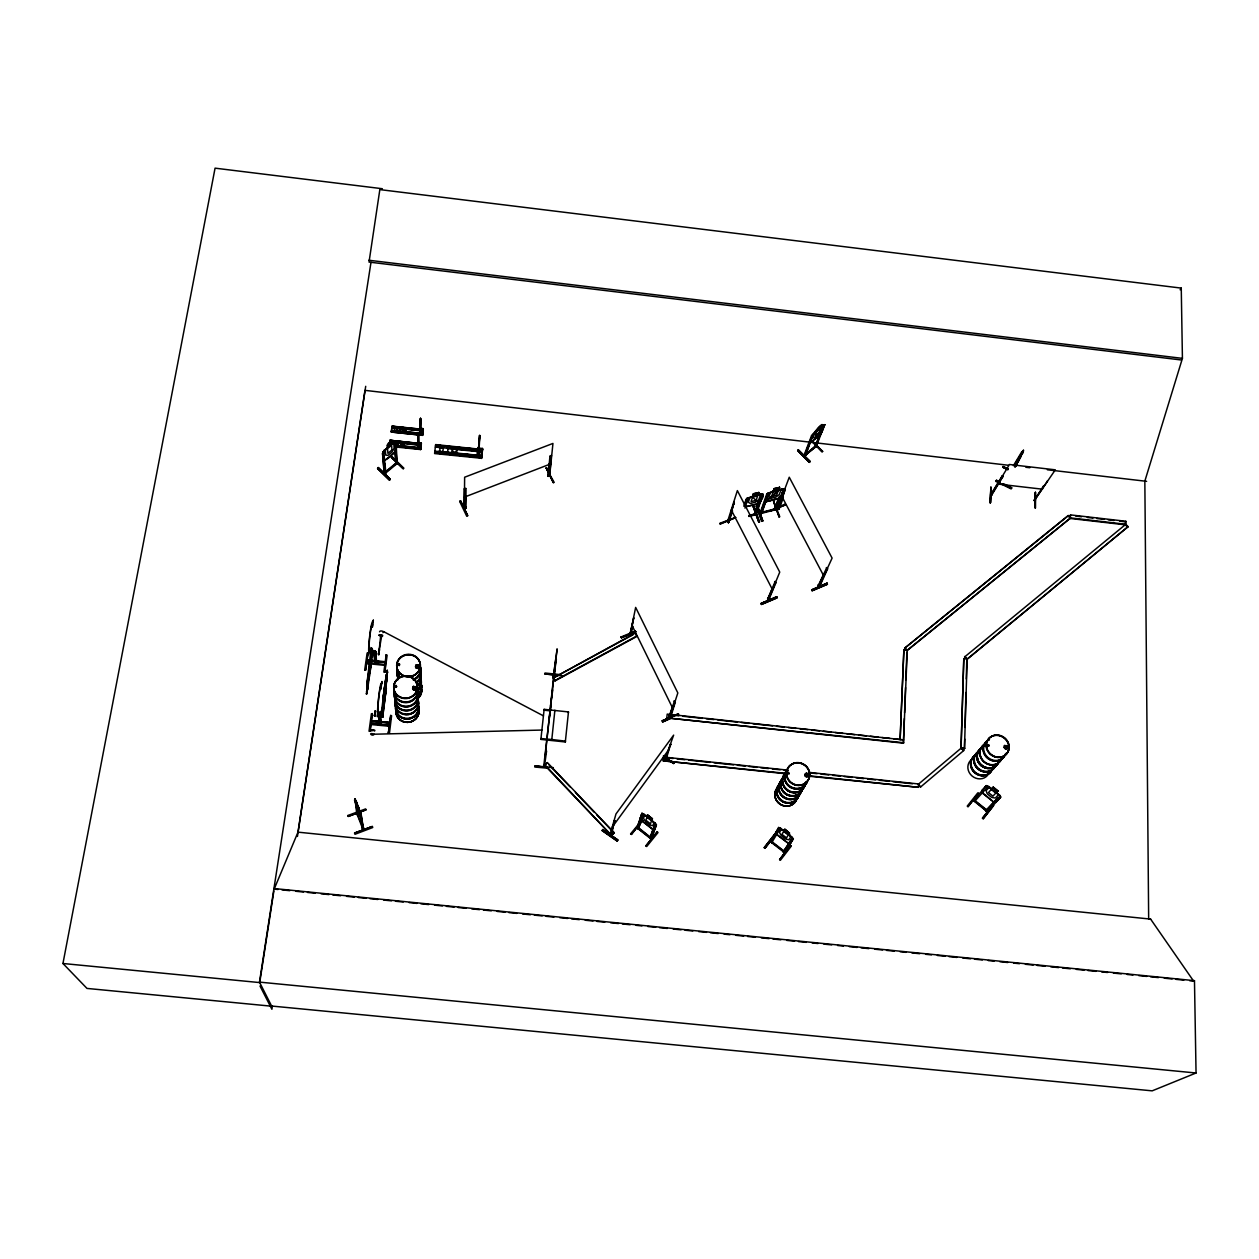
<?xml version="1.0" encoding="UTF-8"?>
<svg xmlns="http://www.w3.org/2000/svg" width="1259" height="1259" viewBox="0 0 1259 1259"><rect width="100%" height="100%" fill="white"/><g stroke="black" fill="none" stroke-linecap="round" stroke-linejoin="round"><path stroke-width="1.5" d="M1068.23 515.513L904.639 648.212L906.936 650.73L1070.087 518.472L1070.512 514.9L1125.798 521.257L1125.373 524.83L1070.087 518.472L1068.23 515.513L1070.496 517.905L1125.814 524.263L1128.095 526.655L966.802 659.574L966.283 678.963M1070.087 518.472L1070.512 514.9M465.783 488.287L464.303 488.87L463.989 508.274L465.861 507.471L464.319 508.856L464.634 477.224L552.953 443.436L549.648 475.776L548.232 476.327L549.192 463.642M1046.701 481.615L1047.472 481.158L1034.237 500.626L1055.325 469.827L1009.435 464.492L990.644 495.59L991.321 494.818M465.987 507.55C465.83 509.911 465.295 505.111 465.767 507.692M465.405 507.629L465.72 495.763M465.767 508.368L466.035 488.822L464.303 488.87M478.467 446.693L478.389 455.286L479.49 435.346L478.735 455.317L479.852 435.394L478.845 446.725M1035.008 508.007L1035.417 492.238L1035.291 507.66M1035.417 492.238L1035.465 508.007M669.961 717.142L669.253 715.442M370.933 724.523L389.299 726.27M371.043 723.673L389.393 725.562M1002.195 475.902L1002.951 476.531L1002.195 475.902L990.565 494.913L991.903 494.866M366.637 663.524L384.798 665.366M366.715 662.297L384.924 664.547M989.952 502.829L990.927 487.107L990.628 502.498M990.329 502.813L990.896 487.107L990.424 502.876M991.148 494.944L991.73 494.142M476.941 455.176L476.846 457.064L477.775 447.968L482.527 448.472L482.433 450.502M477.775 447.968L477.68 449.62L482.433 450.124L482.527 448.472M423.008 430.452L422.52 431.27L422.583 430.31L422.489 431.223L421.214 430.185L391.832 427.777M419.656 444.569L419.719 445.277M481.835 449.982L481.505 454.546L481.835 449.982L482.055 451.902M481.567 458.465L481.709 455.664L456.466 453.051M1128.095 526.655L967.148 659.087L963.796 658.725L961.042 748.381L964.457 748.743L964.709 739.049M965.008 727.419L965.921 692.529M964.457 748.743L967.148 659.087L964.835 656.568L967.148 659.087M389.409 725.467L371.012 723.311L389.424 725.357M420.537 445.324L420.868 447.024L421.277 442.932L418.098 442.586L421.23 443.325M421.198 430.767L393.768 428.107L421.387 430.295L421.12 431.05L421.277 430.263M963.749 750.537L920.581 787.001L918.22 784.373L961.388 747.94L963.749 750.537L961.042 748.381L963.796 658.725M419.892 426.486L420.412 418.303M421.025 420.695L420.679 433.127M809.128 776.236L918.441 787.316L918.551 783.964L809.568 772.444M420.868 445.403L420.962 444.6L420.868 445.481M423.213 430.389L422.552 431.223L422.552 430.373M903.553 739.883L667.223 714.105L666.782 717.882L903.427 743.188L904.355 718.559M904.576 712.751L905.536 687.556M905.835 679.797L906.858 652.666M903.427 743.188L907.251 650.242L904.953 647.708M903.883 649.864L900.122 739.505L903.883 649.864L907.251 650.242L1070.496 517.905M481.599 451.005L481.552 452.249L481.693 450.911M482.244 451.037L482.04 452.06M417.925 440.083L418.633 432.655L418.743 434.701L400.63 432.026L419.074 433.851M418.224 436.354L418.381 432.64L418.696 447.386L418.759 434.087M481.457 451.855L481.363 451.1M420.427 433.112L420.632 418.287L420.742 420.364M389.487 445.607L389.409 444.789M421.246 444.034L389.991 440.288L421.372 443.624L421.136 445.418L389.755 442.129L389.944 440.335L389.267 445.702M391.329 431.459L422.662 434.843L391.329 431.601L391.533 430.232L422.835 433.537L422.615 435.362L391.281 432.057L392.005 426.109L421.387 429.209M421.293 429.87L391.99 426.297L423.323 429.524L422.631 434.748L422.646 433.474L419.42 433.537M479.238 451.383C479.616 451.052 479.852 451.855 480.891 451.163M482.213 451.446L435.378 447.102M420.632 449.605L420.868 447.779L404.249 446.032M421.246 444.632L389.802 441.563M422.977 430.657L391.927 427.084M434.701 452.721L481.646 457.631L482.543 449.51L435.63 444.584L434.685 452.642L434.607 453.555L481.583 458.292M371.72 651.832L371.153 647.913L366.762 685.038L370.256 661.998L369.375 667.034M420.427 418.46L420.081 427.242M386.733 681.953L386.765 679.262L385.962 687.666M785.789 773.766L663.194 760.845L663.619 757.037L788.165 770.178M367.455 686.029L367.597 686.265M482.26 452.028L482.323 451.367M479.522 451.43L479.632 451.163M369.343 676.539L369.627 669.143L366.589 694.071L366.983 686.249M463.989 507.597L465.374 506.858L466.019 508.085M384.766 687.823L384.42 695.188L385.16 691.584M389.897 441.059L421.277 444.396M391.297 432.01L422.631 435.252M367.754 683.007L368.289 679.105M385.223 685.164L385.994 677.342L384.499 694.008M420.648 449.557L396.616 447.087M420.679 449.148L396.711 446.41M420.774 448.534L417.484 447.386M420.805 448.141L396.79 445.466M421.309 443.955L420.648 449.007L420.616 448.125M422.741 434.308L419.499 433.851M434.811 451.95L434.874 451.131L481.819 456.057L481.756 456.875L456.34 454.106M435.551 445.592L482.543 449.605M435.598 445.072L480.545 449.636M548.688 473.463L546.154 467.797L553.441 482.59M553.094 768.73L553.173 767.88M553.22 767.628L534.949 765.928L534.823 767.046L547.618 768.195M421.198 445.119L389.786 441.516M543.762 766.762C542.818 763.316 546.249 764.858 544.376 766.999L546.579 751.009M553.252 676.602L553.456 674.887L554.228 675.265M544.612 765.299L543.715 765.346L544.549 765.236C545.635 767.66 542.959 766.039 544.58 766.149M553.378 676.555L554.259 674.336L554.007 676.618M556.21 660.597L555.738 658.976L553.991 676.791M550.214 456.498L551.426 455.412L549.963 455.994L548.058 476.406L549.632 474.501L548.106 475.886L549.585 475.21L553.299 482.716L554.165 482.37L546.201 468.08M559.358 675.438L544.895 673.958L545.005 673.014L559.326 674.525M548.232 476.327L549.553 475.996L551.426 455.412M544.14 709.336L540.882 739.395L565.322 741.976L568.47 711.933L544.14 709.336L544.03 710.186L549.632 710.784M544.974 758.217L554.857 665.35M540.882 739.395L540.992 738.561L551.804 739.489L554.889 710.249M383.082 697.769L386.151 676.004L383.082 697.769L383.775 702.302L383.318 697.643M481.505 454.546L481.772 452.17M481.709 455.664L456.372 453.602M481.977 452.422L482.244 450.03M363.269 828.217C360.641 828.611 364.827 826.297 363.82 829.901L361.223 815.659M363.82 829.351L362.812 829.382M356.801 812.936L363.804 829.02M357.477 814.778C358.154 813.818 357.131 815.092 358.217 814.809L355.117 799.827L356.769 813.66M544.895 673.958L562.82 675.784M418.13 443.467L417.469 448.66L417.437 447.795M420.065 428.359L423.244 428.705L420.065 428.359L420.05 429.476L423.229 429.807L423.244 428.705M420.113 429.256L419.452 434.418L419.467 433.143M422.52 431.16L422.709 429.681L422.851 432.781M420.6 446.992L421.025 443.955M422.568 432.75L422.993 429.712L423.04 431.207M390.92 715.71L388.449 732.801L389.456 733.194L391.596 715.773L390.668 715.411L388.401 732.801M388.433 733.1L390.762 715.442M403.793 447.244L404.469 442.035M378.093 714.955L379.022 712.279L380.391 713.035L380.155 715.159L378.093 714.955L380.202 714.782M379.022 712.279L379.636 720.589M379.541 712.326L379.368 714.923L378.77 714.231L379.62 720.762M378.377 714.734L379.62 724.413L379.667 722.509M379.636 724.224L379.62 722.823M385.128 682.708L381.446 712.122L382.248 709.824M385.773 682.771L382.107 712.185L385.175 683.259M380.91 724.35L381.288 722.981M381.32 724.208L380.029 713.161L381.131 724.193M382.862 717.189L381.949 717.189L386.324 688.075L382.626 716.717C380.328 717.3 385.191 713.176 382.264 710.957L382.201 714.939M386.324 688.075L382.689 717.284L381.209 711.524L381.933 717.095M392.666 444.128L393.123 440.666L392.682 444.317M370.052 731.322L372.286 713.617L370.052 731.322L369.029 731.211L371.389 713.79L372.286 713.617M374.411 715.222L375.497 710.926L375.04 716.151M374.521 716.103L374.977 710.863M374.93 715.285L375.497 710.926M986.002 810.875L998.135 797.655L999.819 798.237L998.497 797.183L985.797 810.513L987.308 811.819L973.49 799.89L975.08 801.149M988.189 810.859L986.757 809.553M986.474 785.679L973.254 800.74L974.261 799.528C977.897 802.014 970.925 801.731 974.261 799.528M553.22 676.351L554.29 675.878M553.268 678.034L635.15 633.12L636.818 636.456L555.046 680.914L553.268 678.034L633.324 634.552M553.362 676.728L557.123 648.857L543.699 766.7M384.436 697.171L387.426 672.243M384.64 697.203L385.411 691.427M554.165 675.092L556.368 659.039M550.576 705.607L552.748 689.916M384.876 672.212L383.853 672.101L386.198 654.79L384.861 672.196L387.142 655.184L386.198 654.79M387.583 672.385L387.221 670.26L385.049 690.609L386.34 678.129M386.592 678.05L387.3 671.818M548.877 721.58L551.017 706.205M555.046 680.914L553.331 677.547M375.182 651.328L374.899 653.248L374.316 652.492L375.103 650.635L375.686 653.5L373.64 653.279L373.892 651.202L374.395 653.185M373.892 652.933L374.301 651.407M374.82 652.555L375.103 650.635M375.56 651.721L376.504 663.462M374.269 651.58L375.213 663.509L375.481 661.62M374.065 651.753L375.119 663.257M376.709 663.304L375.717 651.926M380.69 635.622L379.195 650.085L381.713 635.685L380.69 635.527L381.634 635.59M379.384 649.455L378.88 654.664L378.865 649.408M378.377 654.601L378.975 650.352M543.715 765.346L544.738 764.606L611.559 835.472L544.691 765.33L547.366 762.592L614.282 832.718L611.559 835.472M364.685 670.04L367.14 653.028L368.084 652.839L365.692 670.15L364.685 670.04L365.551 670.056L367.958 652.854M371.814 650.226C371.2 643.412 374.726 656.285 371.909 653.437L369.564 671M371.735 653.547C369.564 655.184 374.301 655.64 371.751 655.719M366.385 694.039L367.958 688.138M366.589 694.071L367.203 688.327M371.909 653.5L367.423 688.091M784.089 850.832C780.973 853.02 788.449 853.193 784.027 850.691M272.369 1006.098L271.897 1009.262L260.015 986.017M783.775 850.848L772.428 842.035C767.203 841.815 775.088 842.523 770.886 840.65M278.082 889.499L274.163 889.106L297.99 832.152L364.984 390.353L1008.365 465.248M297.454 836.432L365.708 386.308M1181.272 359.98L369.029 262.077L379.84 189.605L1181.257 288.106L1182.421 358.374L1144.84 481.127L1148.664 918.897L1150.616 919.101L1193.626 981.123L1194.476 980.667L1196.05 1072.998L1152.174 1090.845L271.614 1006.035M382.358 188.724L215.069 168.155L62.95 963.497L86.997 988.425L271.708 1006.209L259.48 982.114L273.943 888.524L1194.476 980.667M273.864 891.01L259.716 982.587L62.95 963.497M370.996 262.313L273.943 888.524M1007.263 747.264L1007.027 748.082M987.591 745.47L988.944 745.013M989.023 745.438L988.551 746.288M389.991 440.288L421.356 443.687M396.648 446.489L420.726 448.881M568.328 712.783L568.47 711.933M650.053 837.66L651.501 838.714M565.322 741.976L565.464 741.158L551.804 739.489M636.991 827.446C640.17 830.547 637.668 825.18 636.865 827.808L641.634 814.589L642.971 815.627L638.376 829.114L637.825 826.958M638.47 829.067L638.675 828.202M385.191 662.454L366.998 660.377L385.16 662.234M385.301 661.746L367.172 659.747M760.436 513.814L761.569 513.53L768.368 494.394L766.684 494.236L760.027 513.168L776.457 508.904L776.142 509.722L774.222 509.517L778.817 497.384M481.646 457.631L434.67 452.862L477.791 456.875M367.061 660.503L385.207 662.376M756.329 513.94L754.692 515.151L754.393 514.317M754.11 514.553L756.14 513.42M805.571 774.474L805.681 775.544M807.727 775.497L807.601 775.749M788.04 772.538L787.945 773.467M787.977 773.152L788.732 772.522L787.835 773.231M384.876 686.816L384.467 694.008M367.486 682.693L368.037 680.002M367.172 683.055L368.179 678.318M621.49 637.825L621.112 637.007L621.49 637.825L635.968 631.766M629.232 634.583L630.082 636.283L633.781 617.728L629.862 634.505L630.649 635.653M630.255 634.001L630.177 635.858M630.554 635.701L630.004 633.907M630.554 635.889L632.789 626.321M602.636 829.838L617.886 840.068L602.746 829.571L617.886 840.068L617.256 841.106L602.117 830.594L602.762 829.539M385.946 676.13L386.497 674.682L386.938 679.451M386.135 676.146L386.497 674.682M416.241 666.562L417.201 665.633M401.243 444.159L401.999 443.089M398.206 664.658L398.835 665.145L398.521 663.949M399.213 664.107L398.961 665.114M396.176 686.423L395.232 685.935M396.302 686.297L395.845 685.588M396.727 686.391L396.207 687.257M398.3 664.862L398.442 664.075M611.166 833.238L610.001 834.859L615.981 813.959L673.659 735.114L664.768 759.822M611.182 832.939L610.631 835.063L611.827 833.143M367.376 689.586L367.754 688.106M611.559 833.962L614.675 820.632L610.82 834.969M1020.388 455.915L1020.687 455.05L1020.561 455.994M370.823 649.691L371.909 650.242M372.129 648.621L371.122 648.448M372.79 654.145L371.987 654.066M547.98 475.823L548.169 474.989M374.191 715.647L375.245 715.741M662.58 721.958L671.535 717.976L662.58 721.974L662.25 720.793L671.236 717.394M728.316 520.219L728.552 521.918M728.426 522.737L734.154 502.231L728.426 522.737L728.394 521.793M728.426 521.132L728.473 520.392M732.549 510.824L728.882 522.186M666.782 717.882L903.726 742.747M670.512 717.473L675.328 702.207L674.604 700.759L669.08 716.371L669.945 717.724M631.31 834.371L642.531 820.443M641.996 820.034L630.586 833.883L631.467 834.261M669.725 715.899L672.841 706.236M669.882 716.025L669.332 715.804M1023.111 451.084L1023.425 450.218L1018.311 461.486M735.634 517.449L719.723 523.335L720.148 524.153L735.492 517.669M655.01 829.004L652.823 829.539L641.508 820.679L640.375 817.799L641.933 813.314L643.884 814.195M637.101 828.107L642.09 813.456M743.817 506.228L746.083 499.367L747.578 498.989M744.573 505.048L746.823 498.391L752.63 496.345L753.386 493.78L758.909 492.584L753.386 493.78M746.996 498.375L744.73 504.717L745.706 506.842L758.406 503.663C760.106 502.058 766.29 494.378 761.569 493.937L758.091 494.992M638.234 828.957L642.971 815.627M744.919 508.101L747.767 499.524L746.083 499.367M663.194 760.845L786.009 773.356M752.52 497.179L751.041 501.601L756.108 500.327L757.619 495.904L752.536 497.211M753.527 493.811L752.788 496.376L749.797 497.856L748.318 502.278L750.411 503.474L755.463 502.215L758.815 499.65L760.342 495.228L757.887 495.102L758.862 492.411M666.483 758.233L664.941 759.303L665.964 757.887M664.878 759.665L670.622 744.116L666.31 758.752M652.256 818.68L651.737 820.522L652.43 818.759L647.551 814.935L646.984 816.556M666.279 758.941L666.53 758.5M647.551 814.935L647.016 816.886L641.933 813.314M647.693 815.108L647.142 816.729L644.514 815.36L643.506 818.366L645.505 821.545L650.006 825.086L652.886 825.715L653.94 822.741L651.69 820.301M753.26 506.732L758.752 521.997L753.26 506.732L754.157 506.511L759.649 521.761L758.752 521.997M757.824 494.944L758.642 492.537M762.844 520.738L757.304 505.488L762.624 521.053L761.805 521.352L756.313 506.087L761.9 521.289M754.298 515.088L758.437 502.467M754.66 515.073L761.003 496.14L762.309 495.212M761.711 496.927L755.982 513.452M763.206 494.299L756.092 514.616M652.131 818.838L651.564 820.443L656.411 824.913L651.344 839.171L650.132 837.754M383.051 452.091C381.587 466.255 388.433 457.914 395.247 452.028L396.428 448.188L395.011 451.902L385.097 460.117M760.42 513.735L767.644 493.292M765.488 499.776L767.707 493.465L782.264 489.059L779.573 489.735L765.991 501.365L779.557 489.688L783.806 489.31L782.044 488.885M767.565 495.59L761.538 513.452C762.466 510.855 757.776 513.247 761.852 513.279M669.3 760.578L673.644 763.536L663.336 756.014L673.77 763.222M645.883 845.906L657.308 831.727L657.985 832.592L646.685 846.536L645.883 845.906L657.277 831.711M774.222 488.697L773.278 491.23L774.065 488.665L779.573 487.438L774.065 488.665M654.412 825.4L656.159 825.951L654.412 825.4L649.88 838.101L650.462 836.936L651.139 838.557M650.274 837.534L654.822 824.897M656.254 824.802L654.727 829.02L652.854 829.24M650.982 838.998L656.38 824.645M770.382 511.044L785.569 504.812L785.144 504.009L770.524 510.666M779.305 487.406L778.424 489.798L783.869 489.436M779.51 487.28L778.487 489.971L780.91 490.081L779.29 494.519L775.906 497.1L770.87 498.391L768.856 497.195L770.429 492.757L773.419 491.278M779.636 496.203L774.773 510.037M774.804 510.115L774.741 508.589L776.268 508.368M774.238 509.423L776.095 508.416M775.922 509.832L783.554 489.216M765.299 499.839L766.149 501.743L778.754 498.501L781.461 495.684L783.743 489.137M798.175 450.045L810.119 461.439L809.285 462.399L797.624 450.517L809.317 462.336M784.687 490.79L778.566 508.054M779.274 508.416C778.235 509.801 778.518 506.559 778.66 507.314M778.33 507.975L779.022 509.281L783.35 497.62M773.514 501.617L779.053 516.536M785.569 504.812L770.335 510.855M814.825 446.426L803.903 455.727L811.536 435.693L823.779 425.038L821.167 427.163M822.017 424.503L820.868 427.226L822.694 426.565L820.884 431.255L814.368 437.943L813.109 437.597C811.882 433.206 827.745 419.105 818.082 427.934L812.606 434.544L804.312 456.136L815.832 445.954L823.591 425.872L815.029 447.354L816.367 446.253M804.942 455.333L804.438 456.026L816.241 446.363L804.894 455.27M805.524 455.128L812.858 434.591M805.461 455.302L813.062 435.205L811.536 435.693M805.524 455.365L805.146 453.995M821.01 427.368L822.143 424.629M815.029 447.354L819.672 434.072M1018.987 458.906L1019.538 457.473M798.316 449.715L810.119 461.439M822.127 431.617L824.724 424.645L816.178 446.52C817.17 442.9 813.298 448.267 816.446 445.812M761.003 603.628L776.661 596.766L761.003 603.628L761.443 604.462L776.945 597.899L776.598 597.112M761.16 603.313L776.63 597.254M767.628 599.19L775.182 581.406L775.906 582.775L768.494 600.464L767.565 598.891L769.029 600.244L767.801 598.371L769.202 599.284M768.163 598.576L772.507 588.095M389.487 480.183L377.558 468.505L389.503 480.12L390.211 479.585L378.219 467.53L390.18 479.175L378.188 467.892M768.494 599.583L779.746 572.105L737.365 490.601L727.576 521.478L728.347 522.579L728.347 521.163M1015.761 465.169L1019.507 458.15L1015.635 465.594M1021.836 454.153L1022.418 452.721M776.646 596.735L776.929 597.915L761.443 604.446M418.696 447.386L418.067 438.179M418.334 441.61L418.145 440.87M774.379 509.47L775.056 509.439M761.648 513.404L761.49 512.004L762.01 512.806M754.928 514.49L754.346 513.877L755.778 513.42M755.904 514.726L748.885 516.473M664.894 759.146L665.696 757.918M1021.269 455.538L1018.909 459.598M811.677 589.92L827.179 583.122L811.677 589.92L812.118 590.754L827.431 584.255L812.134 590.739M1008.05 469.355L1002.825 467.073L1007.908 469.56M1003.093 466.538L1008.176 468.993L1003.093 466.522L1002.731 467.262L1007.798 469.749M819.609 586.568L827.588 568.895L826.848 567.526L818.287 585.482M823.748 574.293L818.979 585.199M818.948 585.01C816.461 584.727 822.174 586.6 818.57 584.868M819.058 585.167L818.397 584.695M819.121 585.891L819.074 586.788M1016.548 463.91L1018.5 459.708M1005.123 746.43L1007.373 746.965M1004.965 747.5L1005.485 746.367M767.817 598.403L768.73 598.198L767.707 599.158M768.981 600.024L768.242 598.733M987.607 745.234L988.63 745.627L987.811 745.391M987.339 744.824L987.324 745.69M1021.222 455.616L1023.299 451.383M669.3 715.679L669.961 717M1004.95 484.447L1011.732 487.831L1011.15 488.933L995.869 481.426L996.467 480.277L999.851 481.977M1014.691 465.893L1019.585 456.828L1014.864 465.972M1021.883 451.603L1013.385 465.751M1016.548 463.658L1018.562 459.488M1021.332 454.955L1016.926 463.69L1021.317 455.9M1021.663 454.058L1023.362 451.021M996.467 480.277L999.788 482.071M1035.417 499.949L1034.331 500.578M1015.494 466.16L1017.036 463.107M996.168 480.812L999.63 482.339M1011.449 488.319L1003.014 484.007M1011.701 487.878L1003.187 483.739M789.173 773.75L788.103 772.176M371.012 649.644L371.012 650.179M1015.321 464.713L1016.784 461.959M617.256 841.091L602.164 830.515M1019.633 457.253L1015.478 465.893M1014.549 465.421L1016.894 461.581L1014.723 465.5M765.11 847.999L776 834.15L775.04 833.788L764.182 847.653L764.984 848.283L775.969 834.135M793.076 838.95C788.59 834.906 790.432 832.781 784.813 829.162L783.759 830.893L778.629 827.493L770.492 841.878M770.429 841.956L778.786 827.635M771.987 842.051L771.861 842.838M771.704 842.712L779.463 829.775L777.732 829.225L779.463 829.775M378.487 713.381L380.171 713.554M382.358 709.95L381.461 710.265L382.327 710.469M363.174 828.202L362.419 827.793M414.966 689.413L415.738 687.981M413.267 687.855L414.62 687.084M783.885 831.066L784.955 829.335M416.162 666.168L416.32 665.759A11.709 10.969 -5.2 0 1 418.397 667.632M785.616 830.248L788.575 832.529M394.838 685.998L395.735 685.887M991.321 494.913L1002.967 475.981M991.305 495.684L1002.951 476.531M397.813 664.327L399.402 663.902L399.402 665.444M1014.502 464.807L1023.583 450.297M1015.745 464.193L1023.457 451.462M788.48 834.623L789.55 832.907M1022.229 453.681L1022.733 452.862M1014.943 466.9L1019.318 459.142M1015.116 466.995L1017.146 463.658M375.245 661.951L375.056 658.394M401.322 443.86L403.305 443.357M783.46 851.95L783.366 851.761C787.111 844.758 795.295 837.739 791.014 839.517M783.397 852.028L791.392 839.013M779.604 859.629L790.621 845.481L779.604 859.629L780.407 860.259L791.187 846.253L790.683 845.56M779.777 859.409L790.589 845.78M784.955 852.107L783.476 851.304L785.333 851.871M790.51 843.042L793.186 838.793M784.955 852.343L793.359 838.903L792.037 837.141M384.294 450.155L382.909 452.186M394.319 441.878L396.097 441.5L394.366 441.736L384.357 450.25L383.192 452.217L383.727 458.906M819.735 434.969L822.127 431.381L819.924 435.11L810.387 442.664L819.924 435.11M544.014 764.481L543.62 766.825M1043.695 485.628L1034.158 500.484L1035.527 499.902M1180.124 289.806L1181.257 288.106M459.677 501.538L460.574 500.783L467.656 515.907L466.759 516.269L459.708 501.491L460.542 500.799L467.656 515.513L460.353 501.224M673.644 763.536L674.194 762.749L671.173 760.735M614.675 820.632L613.7 821.985L615.21 821.01M671.157 744.478L669.678 745.422M610.064 834.449L610.914 832.97M612.283 827.053L668.702 749.797M670.685 716.938L670.15 715.458M777.653 508.117L789.251 477.224L832.105 558.099L818.995 586.647L818.287 585.293M814.746 446.835L815.297 446.63M776.803 834.686L788.323 843.373M783.208 851.635L783.853 850.722M780.69 828.28L792.021 837.298M918.22 784.373L920.581 787.001M778.629 827.493L780.737 828.375M776.048 831.853L777.071 834.56L788.244 843.231L790.778 843.026L788.213 843.53M764.26 847.669L775.072 833.773M1127.655 527.206L1125.373 524.83L1125.798 521.257M996.514 792.603L998.041 790.951L993.194 787.111L991.683 788.779M985.954 810.623L986.946 809.757M993.304 787.3L991.667 789.11L986.206 785.679L988.551 786.293L999.693 795.373L996.184 792.682L997.836 790.888M982.382 818.177L993.021 804.674L993.571 805.555L983.169 818.822L982.649 817.941M983.185 818.775L993.571 805.524M996.561 801.542L993.524 801.81M996.42 801.401L1000.795 797.041L999.677 795.216M986.773 787.882L985.451 786.828L986.773 787.882L974.513 801.511M993.194 787.111L997.931 791.108M978.369 793.39L968.029 806.736L967.242 806.106L977.755 792.934L978.699 793.264L967.998 806.594M982.539 793.091L982.209 790.117L986.332 785.537M982.492 792.902L993.587 801.967L982.382 793.044L982.335 789.975M384.121 472.723L385.333 471.606L385.899 472.754L384.451 473.951L382.531 453.366L383.727 452.374L385.899 472.896M384.168 473.353L397.356 462.462M395.719 462.966L396.066 464.398L397.419 463.328L384.782 473.777M396.994 462.777L395.562 463.973M387.489 447.763L385.364 450.407L385.742 455.113L388.055 455.333L392.1 451.997L394.114 448.188L393.784 443.451L391.549 444.396L391.376 441.5C385.207 443.121 389.157 448.44 384.357 450.25M655.073 823.134L643.837 814.085M656.411 824.913L655.105 822.961M641.508 820.679L640.674 817.768M631.389 834.512L642.814 820.364M638.329 828.941L639.021 828.123L650.242 837.093M652.43 818.759L647.409 815.077M640.375 817.799L641.634 820.522L652.949 829.398M1006.775 748.161L1007.231 746.98M988.897 745.863L987.796 746.304M356.753 813.33L363.143 829.949L362.372 828.202M384.121 472.487L384.042 473.541L385.144 472.503L384.609 463.328M986.993 811.677L988 810.481L987.166 811.677M999.819 798.237L987.245 811.662L973.223 800.472M758.233 503.411L761.05 500.83M610.851 834.607L610.222 834.166M778.817 498.611L781.509 495.778L778.817 498.611L766.086 501.57L778.692 498.328L781.461 495.684M416.336 665.901L418.13 665.649M396.538 686.832L395.405 687.272L394.854 686.202M418.051 667.522L418.381 667.191A11.882 11.126 -5.2 0 0 416.304 665.256M398.395 664.012L397.734 664.815M757.084 505.85L762.702 521.116M403.557 444.852L401.322 444.616M611.669 835.079L614.282 832.718M665.743 759.429L664.894 759.46M544.706 764.921L547.366 762.592M403.148 468.379L391.25 457.174L403.163 468.789L403.887 468.191L391.958 456.561M385.443 471.826L395.531 463.454M377.574 468.521L378.251 467.514M387.142 445.245L391.376 441.5M394.508 441.862L391.691 444.191L391.502 441.641M382.956 453.775L384.152 452.784M395.924 443.058L394.728 444.034L396.113 464.256M964.488 657.056L1125.814 524.263M822.174 451.54L811.74 441.311M822.678 451.367L822.017 451.95L811.772 441.059M822.473 426.785L823.591 425.872M904.639 648.212L1067.821 516.096M773.356 491.104L767.534 493.481M746.886 498.564L761.569 493.937L763.269 494.472M396.554 462.163L397.199 463.469L395.971 441.374M396.868 462.887L396.003 449.998M384.845 473.84L384.388 473.227M805.933 774.254L806.846 773.703M403.273 468.631L391.423 456.986M413.77 687.54L414.903 687.367M415.25 689.114L414.038 689.365M397.891 664.957L399.166 665.57L399.638 664.264M416.572 665.665L417.516 665.413M555.109 680.427L636.944 635.937M396.821 462.163L395.546 463.029L396.255 463.485M662.265 720.825L678.396 713.806L674.824 715.852M675.328 702.207L674.021 701.011M775.906 582.775L774.631 581.627M827.588 568.895L826.313 567.762M621.08 636.975L635.354 631.042M621.442 637.636L635.811 631.514L621.553 637.447M629.893 635.433L630.696 635.103M735.649 517.48L720.242 523.744M734.312 503.789L734.154 502.231M785.364 488.964L778.408 509.612M465.861 508.148L464.602 508.73M464.65 508.809L465.72 508.29M546.091 468.222L546.941 467.844M464.492 497.085L550.875 463.816M359.208 809.49L358.547 807.019M361.663 820.065L356.816 806.83L362.057 820.191M355.652 803.51L354.975 798.757L360.703 813.361L357.226 804.627M355.636 800.157L358.721 807.9M363.127 829.665L360.908 815.171L362.561 828.422M372.412 826.565L354.566 833.08L372.365 826.439L354.582 833.112L354.975 834.292L372.727 827.525L372.428 826.754M347.893 815.486L365.645 808.892L365.991 809.836L348.255 816.43L347.925 815.533M358.201 814.463L356.738 812.763L357.462 814.935M357.525 815.108L355.699 801.385M374.505 731.086C376.866 729.323 367.549 729.291 371.704 730.928M1006.696 748.114L1005.39 747.815M1006.775 748.255L1005.721 748.318M787.442 773.246L788.764 773.923M806.169 774.112L807.271 774.238M807.271 776.173L807.349 776.048A11.74 11.079 31.5 0 0 806.264 773.199M1034.269 499.902L1035.354 499.965M990.739 494.85L991.714 495.007M395.389 685.463L396.192 685.447M778.88 516.93L779.777 516.709L773.577 501.318L779.038 516.835M753.401 506.354L758.988 521.887L753.433 506.637M756.313 506.102L757.21 505.866M748.869 515.466L754.283 514.065L754.471 515.041M761.821 512.271L774.395 509.029M750.506 515.482L755.746 514.128M749.058 516.001L754.471 514.601M760.216 513.703L776.032 509.627L783.035 490.648M768.368 494.394L766.684 494.236M404.045 429.004L405.571 429.35M405.052 430.987L403.525 430.641M823.654 424.913L824.724 424.645M823.701 425.164L824.865 424.771M771.122 840.744L770.398 841.689L784.687 852.784M771.893 842.287L770.492 841.232M650.525 837.062L649.849 837.581L638.581 828.737M651.108 839.061L637.023 827.918M986.159 810.041L987.78 811.221L973.648 800.094M381.981 716.654L382.815 716.796M382.941 632.648C386.198 631.813 379.478 629.768 379.541 631.798M374.253 734.217C372.444 737.207 367.109 731.747 374.253 734.217L541.905 730.063M988.331 746.209L987.072 745.297L988.52 744.998M1005.752 746.288L1007.263 747.091M395.924 687.178L394.917 686.659M259.48 982.114L1196.05 1072.998M378.345 713.003L380.407 713.192M547.901 767.345L534.933 766.07L547.681 767.534M281.985 889.893L289.806 890.68M295.676 891.262L303.513 892.049M307.416 892.426L315.238 893.213M321.108 893.811L328.945 894.582M332.848 894.976L340.67 895.763M346.54 896.345L354.377 897.132M358.28 897.525L366.101 898.312M370.02 898.706L377.842 899.477M383.712 900.075L391.533 900.846M395.452 901.239L403.273 902.026M409.144 902.609L416.965 903.395M420.884 903.789L428.705 904.576M434.575 905.158L442.397 905.945M446.316 906.338L454.137 907.109M458.056 907.503L465.877 908.29M471.747 908.872L479.569 909.659M483.487 910.052L491.309 910.839M497.179 911.422L505.001 912.208M508.919 912.602L516.741 913.389M522.611 913.971L530.432 914.758M534.351 915.136L542.173 915.923M546.091 916.316L553.913 917.103M559.783 917.685L567.604 918.472M571.523 918.865L579.345 919.652M585.215 920.235L593.036 921.021M596.955 921.415L604.776 922.186M610.646 922.784L618.468 923.555M622.387 923.949L630.208 924.736M636.078 925.318L641.948 925.916M647.818 926.498L655.64 927.285M659.559 927.678L667.38 928.45M673.25 929.048L681.072 929.819M684.99 930.212L692.812 930.999M698.682 931.581L706.504 932.368M710.422 932.762L718.244 933.549M724.114 934.131L729.984 934.713M735.854 935.311L743.676 936.098M747.594 936.476L755.416 937.263M761.286 937.861L769.107 938.632M773.026 939.025L780.848 939.812M786.718 940.394L794.539 941.181M798.458 941.575L806.279 942.361M812.149 942.944L818.02 943.526M823.89 944.124L831.711 944.895M837.581 945.493L843.451 946.076M849.321 946.658L857.143 947.445M861.062 947.838L868.883 948.625M874.753 949.207L882.575 949.994M886.493 950.388L894.315 951.159M900.185 951.757L906.055 952.339M911.925 952.921L919.747 953.708M925.617 954.291L931.487 954.889M937.357 955.471L945.179 956.258M949.081 956.651L956.919 957.422M962.789 958.02L970.61 958.807M974.513 959.185L982.35 959.972M988.221 960.57L994.091 961.152M999.945 961.734L1007.782 962.521M1013.652 963.104L1019.522 963.702M1025.377 964.284L1033.214 965.071M1037.117 965.448L1044.954 966.235M1050.809 966.833L1058.646 967.604M1062.549 967.998L1070.386 968.785M1076.256 969.367L1084.078 970.154M1087.981 970.547L1095.818 971.334M1101.688 971.917L1107.542 972.499M1113.412 973.097L1121.25 973.868M1127.12 974.466L1132.974 975.048M1138.844 975.631L1146.681 976.417M1150.584 976.811L1158.406 977.598M1164.276 978.18L1172.113 978.967M1176.016 979.36L1183.838 980.131M1189.708 980.73L1193.626 981.123M297.99 832.152L1150.616 919.101M1035.354 499.193L1034.772 499.98M393.359 430.578L419.153 433.19M477.696 448.582L482.449 449.085M439.47 446.001L443.373 446.41M447.275 446.819L480.482 450.297M439.438 446.174L443.357 446.567M447.26 446.992L453.114 447.59M457.017 448.015L480.466 450.454M439.407 446.457L443.31 446.914M447.213 447.275L453.067 447.952M456.986 448.298L480.419 450.816M439.312 447.008L443.231 447.417M447.134 447.826L452.988 448.44M456.907 448.849L480.356 451.304M439.249 447.685L443.184 447.921M447.071 448.503L452.957 448.944M456.844 449.526L480.308 451.824M396.853 445.245L400.551 445.67M396.742 446.079L417.091 448.094M438.856 451.21L452.548 452.705M438.777 451.761L452.469 453.193M438.73 452.264L452.422 453.696M438.714 452.437L452.406 453.854M456.309 454.294L477.838 456.529M667.364 757.871L673.187 758.5M677.09 758.909L684.865 759.728M688.752 760.137L710.139 762.387M714.026 762.812L733.478 764.858M737.365 765.267L745.155 766.086M749.042 766.495L756.816 767.329M760.704 767.738L768.478 768.557M772.381 768.966L780.155 769.784M784.042 770.193L787.929 770.602M809.317 772.869L817.107 773.687M820.994 774.096L828.768 774.93M832.655 775.339L840.445 776.158M844.333 776.567L852.107 777.385M855.994 777.794L863.768 778.613M867.671 779.038L875.446 779.856M879.333 780.265L889.059 781.288M892.946 781.697L912.397 783.759M809.38 775.812L918.441 787.316M370.838 666.703L369.926 672.998L370.052 661.966M386.828 677.94L386.733 679.419M670.984 714.986L678.79 715.82M682.708 716.245L702.254 718.338M706.157 718.747L713.979 719.597M717.882 720.006L737.428 722.099M741.331 722.524L749.152 723.358M753.055 723.768L772.601 725.861M776.52 726.286L784.326 727.12M788.244 727.545L796.05 728.379M799.969 728.788L807.79 729.622M811.693 730.047L819.515 730.881M823.417 731.306L831.239 732.14M835.142 732.565L842.963 733.399M846.866 733.808L854.688 734.642M858.591 735.067L866.412 735.901M870.315 736.326L878.137 737.16M882.055 737.569L889.861 738.419M893.78 738.828L901.586 739.663M961.388 747.94L964.803 748.302M367.156 686.391L366.794 684.865M367.754 688.248L372.617 653.594M371.798 649.864L372.381 654.696L371.641 649.644M375.67 653.327L373.64 653.279M378.267 653.657L378.88 654.664M997.6 484.007L1042.515 489.2M1075.831 516.127L1081.544 516.788M1087.257 517.449L1092.969 518.094M1096.778 518.535L1104.395 519.416M1108.203 519.857L1113.932 520.502M1119.644 521.163L1125.357 521.824M1025.912 467.278L1029.799 467.734M1047.346 469.78L1146.619 481.331M368.887 260.251L1182.421 358.374M1005.091 747.028L1006.051 748.46M417.5 665.633L418.492 666.814A11.724 10.985 -5.2 0 0 416.178 664.894M416.871 667.6C419.703 667.475 415.675 668.419 416.225 666.357M806.783 773.813L807.948 774.852M414.62 686.958L415.517 687.949M361.601 819.877L361.427 815.58M378.471 714.986L379.274 724.004M991.793 788.952L988.882 787.599L986.08 790.683L987.276 793.894L991.746 797.451L995.35 798.049L998.198 794.996L996.294 792.541M1020.593 456.246L1015.557 466.255L1017.02 463.17M1016.044 463.737L1015.446 464.964M784.011 830.909L781.241 829.539L779.494 832.451L781.194 835.583L785.742 839.108L788.952 839.769L790.731 836.889L788.59 834.465M806.311 776.189L805.445 774.914M417.831 665.35L418.633 666.436M383.68 631.656L543.432 715.867M374.033 653.311L374.883 663.1M663.698 755.62L668.214 758.658M784.829 829.492L789.44 833.065M785.065 852.296L770.744 841.437M641.24 815.077L642.578 816.131M641.917 820.002L642.719 820.632M637.416 827.446L651.58 838.478M975.332 800.834L986.474 809.71M403.777 430.987L403.273 430.09M751.828 496.597L759.067 502.971M812.26 440.933L822.678 451.399M810.214 441.358L810.513 442.79M798.206 449.982L809.805 461.927M651.706 837.849L651.548 838.305M548.641 764.418L570.044 786.844M575.394 792.462L594.106 812.086M596.782 814.888L614.172 833.096M982.539 818.24L992.942 804.989M728.316 521.824L728.552 520.502M629.83 636L635.653 607.405L677.83 692.938L669.867 717.551L669.159 716.135M1005.091 747.626L1005.548 748.114A11.835 10.78 37.6 0 0 1004.572 745.359M363.284 828.076L360.908 815.171M999.567 795.373L1000.669 797.183M827.431 584.27L826.99 583.452L811.787 589.999M782.028 496.738L823.842 576.087M767.707 598.969L768.415 600.323M731.243 509.926L772.601 589.889M678.727 714.986L678.396 713.806L662.281 720.888M631.656 624.637L672.81 708.471M744.919 504.67L745.863 506.685L758.406 503.663M354.77 798.836L355.479 800.362M765.425 499.603L766.243 501.46M357.115 804.06L356.14 801.794L360.877 815.801L359.145 809.348M640.548 817.909L641.634 820.711M357.776 807.727L359.791 812.984M354.487 800.063L355.069 801.621M360.279 815.407L360.877 816.965M360.672 813.33L361.302 815.832L360.483 813.408M413.424 688.799L413.345 688.531M355.778 803.258L356.659 806.972L355.589 803.336M776.158 831.695L776.945 834.717M810.214 441.106L810.654 442.633M348.255 816.43L365.991 809.836M354.975 798.757L357.666 813.33L357.351 812.543M356.738 802.14L358.296 810.686M358.862 807.68L360.31 815.926M366.825 689.46L366.983 690.624M366.542 691.364L366.699 692.529M366.998 684.896L367.581 689.602M370.256 661.998L370.807 666.845M378.55 716.481L379.463 724.019M373.892 651.202L375.937 651.422M383.114 697.628L383.602 702.034M386.293 674.667L386.403 676.209M387.221 670.26L387.426 673.014M387.032 673.707L387.158 674.903M385.427 471.621L385.081 472.455M382.531 453.366L384.168 473.431M394.492 431.617L395.184 426.628M394.822 450.99L395.971 464.366M418.082 441.579L418.46 447.354M397.309 426.848L396.616 431.837M400.488 427.179L399.795 432.167M401.291 441.704L400.598 446.725M402.628 432.482L403.305 427.493M405.807 432.813L406.484 427.824M418.098 442.586L418.067 443.703M421.277 442.932L421.309 443.798M440.414 445.356L439.454 452.894M443.593 445.686L442.633 453.224M448.346 446.19L447.401 453.728M418.618 666.294L418.413 667.081A11.882 11.126 -5.2 0 0 416.288 665.035M452.579 446.646L451.635 454.169M457.332 447.134L456.403 454.672M419.688 665.555A11.787 11.032 -5.1 0 1 413.424 680.08M399.528 676.807A11.787 11.032 -5.1 0 1 397.152 668.686M420.475 667.553A11.803 11.048 -5 0 1 413.377 679.325M399.465 676.052A11.803 11.048 -5 0 1 397.089 667.915M419.939 670.087A11.709 10.969 -5.2 0 1 416.351 683.055M398.363 678.821A11.709 10.969 -5.2 0 1 397.545 673.203M419.829 665.224A11.96 11.189 -5.1 0 1 413.471 679.954M399.371 676.65A11.96 11.189 -5.1 0 1 396.963 668.403M419.814 664.988A11.96 11.189 -5.1 0 1 413.456 679.734M399.355 676.413A11.96 11.189 -5.1 0 1 396.947 668.167M398.662 673.927A11.599 10.875 -5.3 0 0 397.907 679.53A11.583 10.859 -5.3 0 1 397.923 676.697M420.065 669.757A11.882 11.126 -5.2 0 1 416.43 682.913M398.19 678.632A11.882 11.126 -5.2 0 1 397.356 672.92M420.065 669.52A11.882 11.126 -5.2 0 1 416.414 682.677M398.159 678.396A11.882 11.126 -5.2 0 1 397.34 672.684M419.892 669.332A11.724 10.985 -5.2 0 1 416.304 682.299M398.285 678.082A11.724 10.985 -5.2 0 1 397.482 672.448M420.144 673.817A11.646 10.922 -5.3 0 1 418.696 684.676M397.875 679.781A11.646 10.922 -5.3 0 1 398.647 674.163M421.545 688.752A11.394 10.701 -5.8 0 1 417.264 698.729M421.56 685.116A11.661 10.953 -5.7 0 1 417.17 695.33M421.545 684.896A11.661 10.953 -5.6 0 1 417.154 695.11M421.372 684.66A11.52 10.812 -5.6 0 1 417.044 694.732M421.324 680.757A11.74 11.016 -5.5 0 1 416.918 691.018A11.567 10.859 -5.5 0 0 421.183 681.04M416.792 690.436A11.583 10.859 -5.5 0 0 421.151 680.301A11.567 10.843 -5.5 0 1 418.901 688.374M418.712 685.069A11.614 10.89 -5.4 0 0 420.962 679.829A11.567 10.843 -5.4 0 1 418.665 685.053M420.144 674.257A11.614 10.89 -5.4 0 1 420.947 676.98A11.567 10.843 -5.4 0 0 420.097 674.273M419.892 679.262A1.81 1.7 -4.8 0 1 419.892 679.703M417.909 694.26A11.772 11.063 -6.3 0 1 406.311 706.991A11.772 11.063 -6.3 0 1 394.602 694.653M413.377 687.021A11.772 11.063 -6.3 0 1 415.549 689.019M417.217 690.939A11.929 11.221 -6.3 0 1 407.837 706.551A11.929 11.221 -6.3 0 1 394.397 694.15M413.44 686.407A11.929 11.221 -6.3 0 1 415.643 688.437M417.311 695.125A11.709 11.001 -6.5 0 1 409.616 710.123A11.709 11.001 -6.5 0 1 394.948 701.153M417.248 694.905A11.661 10.953 -6.4 0 1 408.089 710.155A11.661 10.953 -6.4 0 1 394.964 698.053M417.783 689.35A12.008 11.284 -6.1 0 1 404.375 702.27A12.008 11.284 -6.1 0 1 394.791 686.895M417.862 693.52A11.772 11.063 -6.3 0 1 406.264 706.268A11.772 11.063 -6.3 0 1 394.539 693.914M413.33 686.281A11.772 11.063 -6.3 0 1 415.501 688.28M417.658 689.853A11.835 11.126 -6.1 0 1 405.98 702.664A11.835 11.126 -6.1 0 1 394.193 690.262M417.61 689.114A11.85 11.126 -6.1 0 1 405.933 701.924A11.85 11.126 -6.1 0 1 394.13 689.507M418.633 709.321A11.536 10.859 -6.8 0 1 405.744 718.936A11.536 10.859 -6.8 0 1 395.767 706.897A11.551 10.875 -6.8 0 0 407.255 719.015A11.551 10.875 -6.8 0 0 418.633 706.488M418.775 706.22A11.709 11.032 -6.8 0 1 407.239 718.936A11.709 11.032 -6.8 0 1 395.562 706.629M396.097 710.17A11.441 10.78 -6.9 0 0 407.507 722.194A11.441 10.78 -6.9 0 0 418.775 709.761A11.52 10.843 -6.9 0 1 407.507 722.351A11.473 10.812 -6.9 0 1 396.097 710.406M417.311 695.55A11.661 10.969 -6.5 0 1 408.152 710.816A11.661 10.969 -6.5 0 1 395.011 698.698M418.854 709.84A11.52 10.843 -6.9 0 1 407.507 722.351A11.52 10.843 -6.9 0 1 396.05 710.265A11.52 10.843 -6.9 0 0 407.507 722.351A11.473 10.812 -6.9 0 0 418.806 709.997M417.705 699.201A11.787 11.095 -6.6 0 1 408.451 714.64A11.787 11.095 -6.6 0 1 395.169 702.38M418.586 705.78A11.567 10.89 -6.8 0 1 407.192 718.322A11.567 10.89 -6.8 0 1 395.688 706.189M417.705 698.981A11.787 11.095 -6.6 0 1 408.435 714.42A11.787 11.095 -6.6 0 1 395.153 702.16M417.532 698.792A11.646 10.953 -6.6 0 1 408.388 714.026A11.646 10.953 -6.6 0 1 395.279 701.94M804.69 785.6A11.661 11.016 31.7 0 1 787.489 790.621A11.661 11.016 31.7 0 1 786.151 772.853M804.973 785.443A11.835 11.174 31.7 0 1 787.52 790.526A11.835 11.174 31.7 0 1 786.167 772.507M802.943 788.527A11.583 10.938 31.8 0 1 787.143 794.287A11.583 10.938 31.8 0 1 782.579 777.952M807.224 781.65A11.898 11.237 31.5 0 1 790.982 787.552A11.898 11.237 31.5 0 1 786.277 770.776M805.618 782.138A11.677 11.016 31.6 0 1 790.542 791.392A11.677 11.016 31.6 0 1 784.546 774.316M806.94 781.808A11.74 11.079 31.5 0 1 790.935 787.646A11.74 11.079 31.5 0 1 786.293 771.09M805.65 782.374A11.835 11.174 31.7 0 1 788.952 791.124A11.835 11.174 31.7 0 1 786.277 772.302M807.334 781.446A11.913 11.237 31.5 0 1 791.093 787.363A11.913 11.237 31.5 0 1 786.387 770.571M807.318 781.178A11.756 11.079 31.5 0 1 791.297 787.001A11.756 11.079 31.5 0 1 786.655 770.445M799.009 793.359A11.457 10.843 32.1 0 1 784.2 802.471A11.457 10.843 32.1 0 1 778.33 785.679M799.292 793.17A11.614 11.001 32.1 0 1 782.893 801.794A11.614 11.001 32.1 0 1 780.281 783.271M796.679 799.197A11.394 10.796 32.2 0 1 779.84 804.108A11.394 10.796 32.2 0 1 778.566 786.702M802.612 789.078A11.567 10.938 31.8 0 1 786.828 794.838A11.567 10.938 31.8 0 1 782.28 778.503M800.897 792.336A11.693 11.048 31.9 0 1 783.649 797.372A11.693 11.048 31.9 0 1 782.311 779.541M798.836 795.546A11.473 10.843 32.1 0 1 783.177 801.259A11.473 10.843 32.1 0 1 778.676 785.065M800.63 792.493A11.52 10.906 31.9 0 1 786.277 798.851A11.52 10.906 31.9 0 1 779.069 784.499M780.36 781.965A11.52 10.906 31.9 0 1 782.295 779.872M798.851 795.814A11.614 11.001 32.1 0 1 781.697 800.834A11.614 11.001 32.1 0 1 780.375 783.082M801.574 789.299A11.693 11.063 31.9 0 1 785.065 797.97A11.693 11.063 31.9 0 1 782.421 779.352M800.992 791.88A11.536 10.906 31.9 0 1 783.964 796.853A11.536 10.906 31.9 0 1 782.642 779.242M998.749 762.576A11.599 10.576 37.8 0 1 983.956 761.963A11.599 10.576 37.8 0 1 981.375 747.531M983.216 745.47A11.599 10.576 37.8 0 1 985.577 743.99M1001.755 757.997A11.599 10.576 37.8 0 1 1000.575 760.515M1002.101 757.824A11.756 10.717 37.8 0 1 984.05 761.852A11.756 10.717 37.8 0 1 985.687 743.628M980.541 748.633A11.551 10.544 37.9 0 0 981.28 765.063A11.551 10.544 37.9 0 0 997.852 763.615A11.551 10.544 37.9 0 1 981.17 765.189A11.551 10.544 37.9 0 1 980.431 748.759A11.488 10.481 37.9 0 0 981.217 765.142A11.488 10.481 37.9 0 0 997.647 763.741M997.6 763.898A11.551 10.544 37.9 0 1 981.044 765.346A11.551 10.544 37.9 0 1 980.305 748.9M1005.563 753.921A11.835 10.78 37.6 0 1 987.402 757.949A11.835 10.78 37.6 0 1 989.039 739.631M1002.274 757.619A11.756 10.733 37.8 0 1 985.451 762.576A11.756 10.733 37.8 0 1 983.468 744.919M1004.021 756.612A11.661 10.623 37.6 0 1 986.222 757.005A11.661 10.623 37.6 0 1 988.913 740.009M1004.226 745.658A11.661 10.623 37.6 0 1 1005.311 748.413M1005.784 753.433A11.677 10.639 37.6 0 1 987.874 757.414A11.677 10.639 37.6 0 1 989.48 739.332M997.679 763.709A11.488 10.481 37.9 0 1 981.217 765.142A11.488 10.481 37.9 0 1 980.462 748.837M990.975 771.342A11.378 10.418 38.1 0 1 973.569 771.736A11.378 10.418 38.1 0 1 976.26 755.101M992.47 768.714A11.551 10.56 38.1 0 1 974.734 772.68A11.551 10.56 38.1 0 1 976.37 754.739M989.354 772.003A11.331 10.371 38.2 0 1 971.948 775.906A11.331 10.371 38.2 0 1 973.569 758.296M995.806 764.937A11.614 10.623 38 0 1 979.172 769.847A11.614 10.623 38 0 1 977.236 752.363M992.69 768.242A11.394 10.418 38.1 0 1 975.174 772.16A11.394 10.418 38.1 0 1 976.795 754.456M994.311 767.597A11.457 10.465 38 0 1 977.865 769.029A11.457 10.465 38 0 1 977.157 752.709M992.643 768.509A11.551 10.56 38.1 0 1 974.891 772.491A11.551 10.56 38.1 0 1 976.528 754.534M995.979 764.732A11.63 10.623 38 0 1 979.329 769.642A11.63 10.623 38 0 1 977.393 752.174M996.026 764.465A11.473 10.481 38 0 1 978.416 768.399A11.473 10.481 38 0 1 980.037 750.6M378.298 709.305L377.354 716.607L377.669 714.089A15.989 1.165 -83.9 0 1 379.053 693.945A15.989 1.165 -83.9 0 1 381.603 683.952L381.933 681.465L380.926 689.145L381.241 686.674A13.345 0.976 -83.9 0 0 379.116 695.015A13.345 0.976 -83.9 0 0 377.968 711.839L378.298 709.305M373.325 620.183L372.318 627.234L372.664 624.779A13.172 1.102 -83.6 0 0 370.366 632.49A13.172 1.102 -83.6 0 0 369.155 649.345L369.501 646.906L368.415 654.475L368.777 652.036A15.785 1.322 -83.6 0 1 370.225 631.829A15.785 1.322 -83.6 0 1 372.979 622.607L373.325 620.183M398.442 441.232L397.765 446.599L398.442 441.232M368.981 673.691L367.691 686.186L368.981 673.691M389.661 723.028L371.279 721.328L389.661 723.028M371.436 720.667L389.802 722.461L371.436 720.667M378.959 635.181C382.83 638.927 385.018 633.356 378.959 635.181M378.676 649.801L379.699 649.959L378.723 649.77M372.271 730.346L373.325 730.488L372.271 730.346M754.377 494.157L754.11 494.96L757.65 493.339L754.377 494.157M646.953 817.264L645.93 820.27L650.462 823.811L651.501 820.837L646.953 817.264M648.416 816.021L651.155 818.854L648.416 816.021M773.136 492.064L771.594 496.565L776.583 495.212L778.204 490.774L773.136 492.064M775.04 489.043L774.757 489.845L778.314 488.209L775.04 489.043M816.902 431.286L815.124 435.96L818.885 432.891L820.679 428.202L816.902 431.286M818.712 427.777L818.381 428.627L821.136 425.81L818.712 427.777M783.696 831.444L781.949 834.355L786.497 837.88L788.276 834.985L783.696 831.444M991.289 789.503L988.472 792.588L992.942 796.144L995.79 793.091L991.289 789.503M993.87 788.213L996.262 791.077L993.87 788.213M391.958 449.982L387.914 453.319L387.552 448.613L391.612 445.245L391.958 449.982M390.668 442.869L388.118 445.891L390.668 442.869M396.963 431.522L393.28 431.129L396.947 431.632M416.32 667.899A1.715 1.605 -4.3 0 0 419.058 666.798A1.715 1.605 -4.3 0 0 416.698 665.145A1.841 1.715 -4.3 0 0 416.257 668.057A1.841 1.715 -4.3 0 0 419.184 666.877A1.841 1.715 -4.3 0 0 416.65 665.098A1.715 1.605 -4.3 0 0 416.32 667.899M401.369 674.289A11.866 11.095 -4.9 0 0 420.286 666.593A11.866 11.095 -4.9 0 0 403.903 655.184A11.866 11.095 -4.9 0 0 401.369 674.289M401.416 674.667A11.835 11.063 -4.9 0 0 420.286 666.987A11.835 11.063 -4.9 0 0 403.934 655.609A11.835 11.063 -4.9 0 0 401.416 674.667M418.649 684.408A11.599 10.875 -5.3 0 0 420.081 673.596A11.583 10.859 -5.3 0 1 418.633 684.392M401.448 674.619A11.787 11.016 -4.9 0 0 420.238 666.987A11.787 11.016 -4.9 0 0 403.966 655.656A11.787 11.016 -4.9 0 0 401.448 674.619M417.075 695.44A11.473 10.78 -5.7 0 0 421.387 685.4A11.504 10.796 -5.7 0 1 417.091 695.456M417.311 698.997A11.441 10.749 -5.8 0 0 421.608 688.988A11.457 10.764 -5.8 0 1 417.311 698.887M413.424 689.602A1.715 1.605 -5.4 0 0 416.162 688.484A1.841 1.731 -5.4 0 0 413.755 686.769A1.841 1.731 -5.4 0 0 413.361 689.759A1.841 1.731 -5.4 0 0 416.304 688.563A1.715 1.605 -5.4 0 0 413.802 686.816A1.715 1.605 -5.4 0 0 413.424 689.602M398.411 696.038A11.898 11.158 -6 0 0 417.374 688.295A11.913 11.189 -6 0 0 400.96 676.807A11.913 11.189 -6 0 0 398.395 696.07A11.913 11.189 -6 0 0 417.406 688.295A11.898 11.158 -6 0 0 400.96 676.823A11.898 11.158 -6 0 0 398.411 696.038M398.442 696.432A11.882 11.158 -6 0 0 417.406 688.673A11.882 11.158 -6 0 0 401.007 677.216A11.882 11.158 -6 0 0 398.442 696.432M805.209 775.701A1.7 1.605 32 0 0 808.105 776A1.826 1.731 32 0 0 806.767 773.356A1.826 1.731 32 0 0 805.068 775.812A1.826 1.731 32 0 0 808.184 776.142A1.7 1.605 32 0 0 806.799 773.419A1.7 1.605 32 0 0 805.209 775.701M786.985 794.571A11.614 10.985 31.8 0 0 802.849 788.795A11.614 10.985 31.8 0 1 786.922 794.697A11.614 10.985 31.8 0 1 782.343 778.298A11.614 10.985 31.8 0 0 786.985 794.571M787.819 778.44A11.772 11.095 31.4 0 0 807.869 780.517A11.772 11.095 31.4 0 0 798.788 762.655A11.772 11.095 31.4 0 0 787.819 778.44M787.63 778.786A11.787 11.111 31.4 0 0 807.696 780.863A11.787 11.111 31.4 0 0 798.599 762.97A11.787 11.111 31.4 0 0 787.63 778.786M787.693 778.613A11.835 11.158 31.4 0 0 807.837 780.69A11.835 11.158 31.4 0 0 798.71 762.734A11.835 11.158 31.4 0 0 787.693 778.613M779.903 803.997A11.41 10.812 32.2 0 0 796.774 799.072A11.41 10.812 32.2 0 1 779.903 803.997A11.41 10.812 32.2 0 1 778.629 786.56A11.41 10.812 32.2 0 0 779.903 803.997M1004.477 747.516A1.7 1.542 37.8 0 0 1007.216 748.507A1.7 1.542 37.8 0 0 1006.523 745.769A1.7 1.542 37.8 0 0 1004.477 747.516M986.757 747.799A11.756 10.701 37.5 0 0 1005.705 754.771A11.756 10.701 37.5 0 0 1000.936 735.744A11.756 10.701 37.5 0 0 986.757 747.799M981.39 764.953A11.504 10.513 37.9 0 0 997.899 763.505A11.488 10.481 37.9 0 1 981.39 764.937A11.488 10.481 37.9 0 1 980.667 748.586A11.504 10.513 37.9 0 0 981.39 764.953M986.521 748.129A11.709 10.654 37.5 0 0 1005.374 755.054A11.709 10.654 37.5 0 0 1000.637 736.122A11.709 10.654 37.5 0 0 986.521 748.129M986.647 747.94A11.756 10.701 37.5 0 0 1005.579 754.896A11.756 10.701 37.5 0 0 1000.826 735.885A11.756 10.701 37.5 0 0 986.647 747.94M1004.32 747.578A1.826 1.652 37.8 0 0 1007.247 748.664A1.826 1.652 37.8 0 0 1006.508 745.721A1.826 1.652 37.8 0 0 1004.32 747.578M980.887 765.519A11.504 10.497 37.9 0 0 997.396 764.071A11.473 10.481 37.9 0 1 980.903 765.503A11.504 10.497 37.9 0 1 980.163 749.152A11.473 10.481 37.9 0 0 980.903 765.503M453.35 451.713A1.936 1.747 2.5 0 0 456.419 450.517A1.936 1.747 2.5 0 0 453.712 448.708A1.936 1.747 2.5 0 0 453.35 451.713"/></g></svg>
